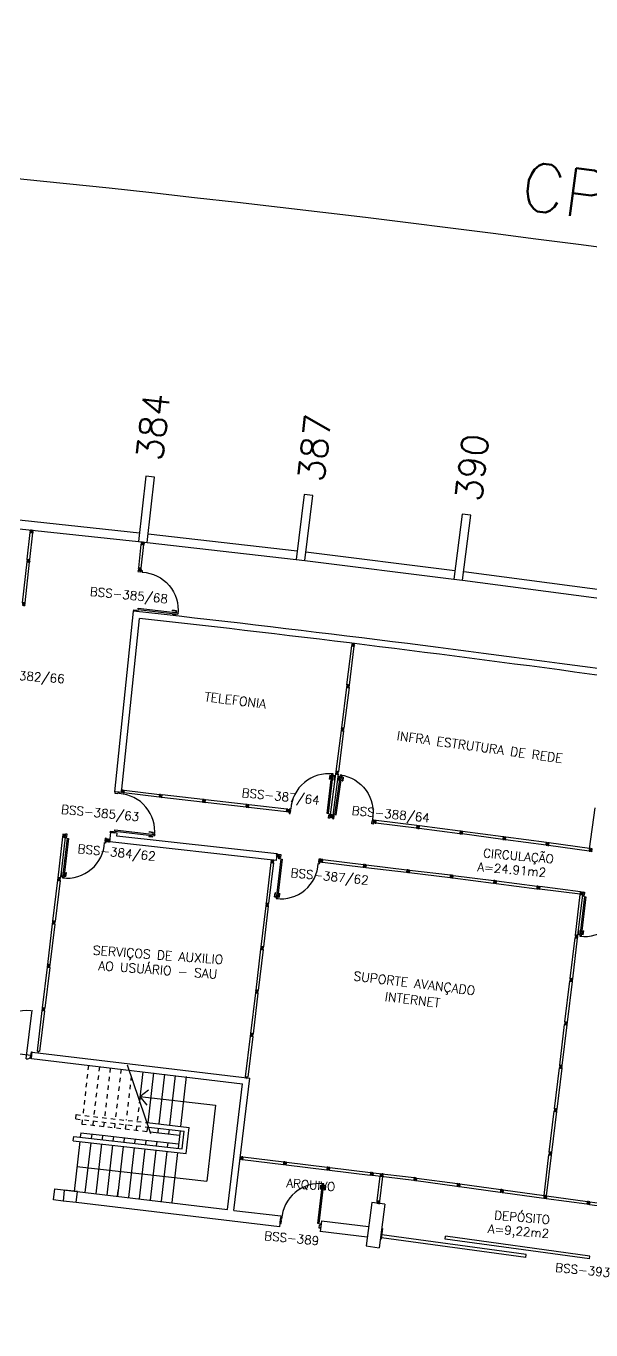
# Model space of a CAD drawing. Extents: x -152 to 150, y 325 to 437.
# Drawn here: x 44.93 to 57.85, y 406.67 to 436.53 of the extents above; entities that cross this region are included whole.
import ezdxf
from ezdxf.enums import TextEntityAlignment as Align

# ---------------------------------------------------------------- set-up
doc = ezdxf.new("R2010")
doc.units = 0
doc.header["$LTSCALE"] = 0.01
doc.header["$MEASUREMENT"] = 0
doc.header["$PDMODE"] = 98
doc.linetypes.add('HIDDEN', pattern=[0.375, 0.25, -0.125])
doc.layers.get('0').update_dxf_attribs({"linetype": 'CONTINUOUS'})
doc.layers.get('DEFPOINTS').update_dxf_attribs({"linetype": 'CONTINUOUS'})
for name, color, linetype in [('ALV', 2, 'CONTINUOUS'), ('AREA', 2, 'CONTINUOUS'), ('DIV', 2, 'CONTINUOUS'), ('ESC', 1, 'CONTINUOUS'), ('ESTR', 3, 'CONTINUOUS'), ('JANELA', 1, 'CONTINUOUS'), ('NOPILAR1', 2, 'CONTINUOUS'), ('PISO', 1, 'CONTINUOUS'), ('PORTA', 2, 'CONTINUOUS'), ('TEXTO', 2, 'CONTINUOUS'), ('TEXTO-CENTRO-CUSTO', 2, 'CONTINUOUS'), ('TEXTO-ENDEREÇO', 2, 'CONTINUOUS'), ('USO', 2, 'CONTINUOUS')]:
    doc.layers.add(name, color=color, linetype=linetype)
doc.styles.add('1', font='romans.shx')
doc.styles.add('LEGENDA', font='romans.shx', dxfattribs={"height": 0.2})
doc.styles.add('NOPILAR', font='simplex.shx', dxfattribs={"height": 0.6})
doc.styles.add('UNB-100', font='simplex.shx', dxfattribs={"height": 3})
doc.styles.add('UNB-100-1', font='simplex.shx', dxfattribs={"height": 0.2})
doc.dimstyles.new('1-600', dxfattribs={"dimtxt": 1.1, "dimasz": 2.5, "dimexe": 2, "dimexo": 4, "dimgap": 0.2, "dimtad": 1, "dimdec": 0, "dimzin": 4, "dimdsep": 46, "dimlunit": 6, "dimtxsty": '1', "dimblk1": 'NONE', "dimblk2": 'NONE', "dimsah": 1, "dimcen": 0, "dimclrd": 2, "dimclre": 2, "dimclrt": 2, "dimadec": 0, "dimazin": 0, "dimtfac": 1, "dimtdec": 0, "dimtmove": 2, "dimatfit": 3, "dimldrblk": 'NONE', "dimfxl": 1, "dimtolj": 1, "dimtzin": 0, "dimarcsym": 0})

# ---------------------------------------------------------------- blocks, each defined once
blk = doc.blocks.new('PILAR-SSC')
blk.add_lwpolyline([(0, 0), (0, -1.5), (0.2, -1.5), (0.2, 0)], close=True)
blk = doc.blocks.new('DIVMT-SSC')
for p, q in [((0, 0.005), (0, -0.005)), ((0, -0.005), (0, 0.005)), ((-0.03, -0.03), (-0.03, -0.97)), ((0.006, -0.03), (-0.006, -0.03)), ((-0.005, 0), (0.005, 0)), ((0.005, 0), (-0.005, 0)), ((0.006, -0.02), (0.006, -0.03)), ((0.03, -0.03), (0.03, -0.97)), ((0.03, -0.97), (-0.03, -0.97)), ((-0.006, -0.98), (-0.006, -0.97)), ((-0.006, -0.98), (0.006, -0.98)), ((0.006, -1.001), (-0.006, -1.001)), ((0.005, -0.97), (-0.005, -0.97)), ((0, -0.994), (0, -1.007)), ((0, -1.02), (0, -1.021)), ((0.006, -0.98), (0.006, -0.97))]:
    blk.add_line(p, q)
blk.add_lwpolyline([(0.006, -0.02), (-0.006, -0.02), (0.006, -0.02), (0.006, -0.03), (0.03, -0.03), (0.03, -0.008), (0.02, -0.008), (0.02, 0.008), (0.03, 0.008), (0.03, 0.03), (0.006, 0.03), (0.006, 0.02), (-0.006, 0.02), (-0.006, 0.03), (-0.03, 0.03), (-0.03, 0.008), (-0.02, 0.008), (-0.02, -0.008), (-0.03, -0.008), (-0.03, -0.03), (-0.006, -0.03), (-0.006, -0.02), (-0.006, -0.03)])
blk = doc.blocks.new('A$C73356FFD')
at = {"layer": 'DIV'}
for p, q in [((0.025, 0.03), (0.035, 0.03)), ((0.035, 0.03), (0.025, 0.03)), ((0.03, 0.025), (0.03, 0.035)), ((0.03, 0.035), (0.03, 0.025))]:
    blk.add_line(p, q, dxfattribs=at)
blk.add_lwpolyline([(0.009, 0.036), (0, 0.036), (0, 0.06), (0.022, 0.06), (0.022, 0.05), (0.038, 0.05), (0.038, 0.06), (0.06, 0.06), (0.06, 0.036), (0.05, 0.036), (0.05, 0.024), (0.06, 0.024), (0.06, 0), (0.038, 0), (0.038, 0.01), (0.022, 0.01), (0.022, 0), (0, 0), (0, 0.024), (0.009, 0.024)], close=True, dxfattribs=at)
blk = doc.blocks.new('MTT-SSC')
for p, q in [((-0.006, 0.03), (-0.03, 0.03)), ((-0.03, 0.008), (-0.03, 0.03)), ((-0.03, 0.008), (-0.02, 0.008)), ((-0.02, -0.008), (-0.02, 0.008)), ((-0.006, 0.0205), (-0.006, 0.03)), ((0.006, 0.0205), (-0.006, 0.0205)), ((0.0051, 0), (-0.0051, 0)), ((-0.0051, 0), (0.0051, 0)), ((0, -0.0051), (0, 0.0051)), ((0, 0.0051), (0, -0.0051)), ((0.006, 0.0205), (0.006, 0.03)), ((0.006, 0.03), (0.03, 0.03)), ((0.02, -0.008), (0.02, 0.008)), ((0.03, 0.008), (0.02, 0.008)), ((0.03, 0.008), (0.03, 0.03)), ((-0.03, -0.008), (-0.02, -0.008)), ((-0.03, -0.008), (-0.03, -0.03)), ((-0.03, -0.03), (-0.006, -0.03)), ((-0.03, -0.03), (-0.009, -0.03)), ((-0.009, -0.03), (-0.027, -0.03)), ((-0.006, -0.0205), (-0.006, -0.03)), ((-0.006, -0.0205), (-0.006, -0.03)), ((0.006, -0.0205), (-0.006, -0.0205)), ((-0.006, -0.0205), (0.006, -0.0205)), ((0.006, -0.0205), (0.006, -0.03)), ((0.006, -0.0205), (0.006, -0.03)), ((0.03, -0.03), (0.006, -0.03)), ((0.03, -0.008), (0.02, -0.008)), ((0.03, -0.008), (0.03, -0.03))]:
    blk.add_line(p, q)
blk = doc.blocks.new('PDV2E-SSC')
at = {"layer": 'DIV'}
for p, q in [((0.034, 0.925), (0.034, 0.835)), ((0.034, 0.925), (0.074, 0.925)), ((0.044, 0.915), (0.044, 0.835)), ((0.044, 0.915), (0.074, 0.915)), ((0.076, 0.05), (0.076, 0.965)), ((0.106, 0.965), (0.076, 0.965)), ((0.106, 0.05), (0.106, 0.965)), ((0.148, 0.925), (0.108, 0.925)), ((0.138, 0.915), (0.108, 0.915)), ((0.138, 0.915), (0.138, 0.835)), ((0.148, 0.925), (0.148, 0.835)), ((0.044, 0.835), (0.034, 0.835)), ((0.138, 0.835), (0.148, 0.835)), ((0.031, 0.05), (0.031, -0.05)), ((0.051, 0.05), (0.031, 0.05)), ((0.051, 0.02), (0.051, 0.05)), ((0.051, 0.02), (0.061, 0.02)), ((0.061, -0.05), (0.061, 0.02)), ((0.076, 0.05), (0.106, 0.05)), ((0.95, 0.02), (0.94, 0.02)), ((0.94, -0.05), (0.94, 0.02)), ((0.95, 0.02), (0.95, 0.05)), ((0.95, 0.05), (0.97, 0.05)), ((0.97, 0.05), (0.97, 0.035)), ((0.97, 0.035), (0.97, -0.035)), ((0.031, -0.05), (0.061, -0.05)), ((0.97, -0.05), (0.94, -0.05)), ((0.97, -0.035), (0.97, -0.05))]:
    blk.add_line(p, q, dxfattribs=at)
at = {"layer": 'DIV', "color": 1}
blk.add_arc((0.076, 0.1), 0.865, 356.6786, 90, dxfattribs=at)
blk = doc.blocks.new('PDV2D-SSC')
for p, q in [((-0.148, 0.925), (-0.108, 0.925)), ((-0.148, 0.925), (-0.148, 0.835)), ((-0.138, 0.915), (-0.108, 0.915)), ((-0.138, 0.915), (-0.138, 0.835)), ((-0.106, 0.965), (-0.076, 0.965)), ((-0.106, 0.05), (-0.106, 0.965)), ((-0.076, 0.05), (-0.076, 0.965)), ((-0.034, 0.925), (-0.074, 0.925)), ((-0.044, 0.915), (-0.074, 0.915)), ((-0.044, 0.915), (-0.044, 0.835)), ((-0.034, 0.925), (-0.034, 0.835)), ((-0.138, 0.835), (-0.148, 0.835)), ((-0.044, 0.835), (-0.034, 0.835)), ((-0.95, 0.05), (-0.97, 0.05)), ((-0.97, 0.05), (-0.97, 0.035)), ((-0.97, 0.035), (-0.97, -0.035)), ((-0.95, 0.02), (-0.95, 0.05)), ((-0.95, 0.02), (-0.94, 0.02)), ((-0.94, -0.05), (-0.94, 0.02)), ((-0.076, 0.05), (-0.106, 0.05)), ((-0.051, 0.02), (-0.061, 0.02)), ((-0.061, -0.05), (-0.061, 0.02)), ((-0.051, 0.05), (-0.031, 0.05)), ((-0.051, 0.02), (-0.051, 0.05)), ((-0.031, 0.05), (-0.031, -0.05)), ((-0.97, -0.035), (-0.97, -0.05)), ((-0.97, -0.05), (-0.94, -0.05)), ((-0.031, -0.05), (-0.061, -0.05))]:
    blk.add_line(p, q)
at = {"color": 1}
blk.add_arc((-0.076, 0.1), 0.865, 90, 183.3214, dxfattribs=at)
blk = doc.blocks.new('A$C19D559F5')
at = {"linetype": 'Continuous'}
blk.add_blockref('A$C73356FFD', (0, 0), dxfattribs=at)
blk = doc.blocks.new('MTT')
for p, q in [((-0.008, 0.03), (-0.03, 0.03)), ((-0.03, 0.03), (-0.03, 0.006)), ((-0.0185, 0.006), (-0.03, 0.006)), ((-0.0185, -0.006), (-0.0185, 0.006)), ((-0.008, 0.03), (-0.008, 0.02)), ((-0.008, 0.02), (0.008, 0.02)), ((-0.0051, 0), (0.0051, 0)), ((0, -0.0051), (0, 0.0051)), ((0.008, 0.03), (0.03, 0.03)), ((0.008, 0.03), (0.008, 0.02)), ((0.0205, -0.006), (0.0205, 0.006)), ((0.0205, 0.006), (0.03, 0.006)), ((0.03, 0.006), (0.03, 0.03)), ((-0.03, -0.03), (-0.03, -0.006)), ((-0.0185, -0.006), (-0.03, -0.006)), ((-0.008, -0.03), (-0.03, -0.03)), ((-0.008, -0.02), (0.008, -0.02)), ((-0.008, -0.03), (-0.008, -0.02)), ((0.008, -0.03), (0.008, -0.02)), ((0.008, -0.03), (0.03, -0.03)), ((0.0205, -0.006), (0.03, -0.006)), ((0.03, -0.006), (0.03, -0.03))]:
    blk.add_line(p, q)
blk = doc.blocks.new('*D83')
at = {"layer": 'DEFPOINTS', "color": 0, "transparency": 16777216}
for p in [(47.158, 432.777), (25.872, 428.073), (25.783, 426.576), (87.274, 419.938), (86.97, 418.469)]:
    blk.add_point(p, dxfattribs=at)
at = {"layer": 'TEXTO-CENTRO-CUSTO', "color": 2, "lineweight": -2, "transparency": 16777216}
for p, q in [((26.11, 432.066), (26.377, 436.527)), ((88.086, 423.855), (88.99, 428.216))]:
    blk.add_line(p, q, dxfattribs=at)
blk.add_arc((0.361, 0.52), 434.783, 78.29268, 86.58537, dxfattribs=at)
at = {"layer": 'TEXTO-CENTRO-CUSTO', "color": 2, "transparency": 16777216, "insert": (57.75, 432.689), "char_height": 1.1, "attachment_point": 5, "rotation": 352.4357, "style": '1'}
blk.add_mtext('\\A1;CPD', dxfattribs=at)
blk = doc.blocks.new('_NONE')
at = {"color": 0, "linetype": 'ByBlock'}
blk.add_circle((0, 0), 0.25, dxfattribs=at)
blk = doc.blocks.new('porta 2')
at = {"layer": 'JANELA', "color": 3}
for p, q in [((42.976, 413.089), (43.09, 414.198)), ((44.936, 412.878), (45.071, 413.996))]:
    blk.add_line(p, q, dxfattribs=at)
at = {"layer": 'PISO'}
blk.add_line((42.868, 413.225), (45.044, 412.964), dxfattribs=at)
for centre, radius, start, end in [((43.015, 413.208), 0.975, 353.1443, 84.1467), ((44.954, 413.009), 0.975, 85.0088, 175.1492), ((42.988, 413.211), 0.121, 173.1443, 264.1467), ((44.948, 412.975), 0.0985, 263.1296, 354.1467)]:
    blk.add_arc(centre, radius, start, end, dxfattribs=at)
blk = doc.blocks.new('seta')
at = {"layer": 'ESC'}
for p, q in [((47.537, 412.015), (47.732, 412.17)), ((47.537, 412.015), (49.268, 411.818)), ((47.537, 412.015), (47.692, 411.819)), ((49.268, 411.818), (49.07, 410.077)), ((46.097, 410.415), (49.07, 410.077))]:
    blk.add_line(p, q, dxfattribs=at)

msp = doc.modelspace()

# ---------------------------------------------------------------- linework, layer by layer
msp.add_line((49.978, 418.673), (49.977, 418.673))
at = {"layer": 'ALV'}
for p, q in [((44.11, 425.291), (47.524, 424.926)), ((44.089, 425.092), (47.503, 424.728)), ((47.725, 424.904), (51.136, 424.51)), ((47.702, 424.705), (51.113, 424.312)), ((51.312, 424.288), (54.719, 423.865)), ((51.336, 424.486), (54.744, 424.064)), ((54.944, 424.038), (58.348, 423.586)), ((54.918, 423.84), (58.322, 423.388)), ((46.963, 418.995), (47.391, 423.131)), ((47.112, 418.979), (47.525, 422.965)), ((47.112, 418.979), (46.963, 418.995)), ((46.845, 417.846), (46.868, 418.06)), ((47.015, 418.045), (46.868, 418.06)), ((47.008, 417.978), (47.015, 418.045)), ((50.668, 417.571), (47.008, 417.978)), ((50.651, 417.422), (46.845, 417.846)), ((50.668, 417.571), (50.651, 417.422)), ((45.055, 412.887), (45.073, 413.036)), ((45.056, 412.887), (45.073, 413.036)), ((45.073, 413.034), (50.05, 412.437)), ((45.055, 412.887), (45.056, 412.887)), ((45.056, 412.887), (49.883, 412.306)), ((49.537, 409.428), (49.883, 412.306)), ((49.686, 409.41), (50.05, 412.437)), ((45.559, 409.648), (45.587, 409.903)), ((45.779, 409.623), (45.559, 409.648)), ((45.587, 409.903), (49.537, 409.428)), ((50.728, 409.033), (46.079, 409.59)), ((49.686, 409.41), (50.758, 409.281)), ((50.758, 409.281), (50.728, 409.033)), ((51.691, 409.169), (51.659, 408.918)), ((51.691, 409.169), (52.77, 409.039)), ((52.737, 408.793), (51.659, 408.922))]:
    msp.add_line(p, q, dxfattribs=at)
for centre, radius, start, end in [((-1.587, -15.666), 441.522, 82.17441, 83.63107), ((0.295, -0.655), 426.245, 82.15036, 83.63835)]:
    msp.add_arc(centre, radius, start, end, dxfattribs=at)
at = {"layer": 'DIV'}
for p, q in [((44.959, 424.318), (45.025, 424.932)), ((45.019, 424.312), (45.084, 424.926)), ((45.025, 424.932), (45.084, 424.926)), ((47.509, 424.125), (47.568, 424.659)), ((47.568, 424.659), (47.628, 424.653)), ((47.568, 424.118), (47.628, 424.653)), ((47.593, 424.666), (47.592, 424.657)), ((47.605, 424.665), (47.593, 424.666)), ((47.593, 424.657), (47.603, 424.655)), ((47.595, 424.688), (47.608, 424.687)), ((47.601, 424.68), (47.602, 424.694)), ((47.604, 424.706), (47.604, 424.707)), ((47.605, 424.665), (47.604, 424.655)), ((44.955, 424.28), (44.953, 424.258)), ((44.977, 424.256), (44.953, 424.258)), ((44.955, 424.28), (44.965, 424.279)), ((44.957, 424.296), (44.959, 424.318)), ((44.957, 424.296), (44.967, 424.295)), ((44.959, 424.318), (45.019, 424.312)), ((44.959, 424.318), (44.983, 424.316)), ((44.967, 424.295), (44.965, 424.279)), ((44.978, 424.265), (44.977, 424.256)), ((44.978, 424.265), (44.99, 424.264)), ((44.982, 424.306), (44.983, 424.316)), ((44.982, 424.306), (44.983, 424.316)), ((44.994, 424.305), (44.982, 424.306)), ((44.982, 424.306), (44.994, 424.305)), ((44.99, 424.264), (44.989, 424.255)), ((44.989, 424.255), (45.013, 424.252)), ((44.994, 424.305), (44.995, 424.314)), ((44.994, 424.305), (44.995, 424.314)), ((45.019, 424.312), (44.995, 424.314)), ((45.019, 424.312), (44.998, 424.314)), ((44.998, 424.314), (45.016, 424.312)), ((45.007, 424.291), (45.005, 424.275)), ((45.015, 424.274), (45.005, 424.275)), ((45.017, 424.29), (45.007, 424.291)), ((45.015, 424.274), (45.013, 424.252)), ((45.017, 424.29), (45.019, 424.312)), ((47.505, 424.088), (47.502, 424.066)), ((47.526, 424.063), (47.502, 424.066)), ((47.505, 424.088), (47.515, 424.087)), ((47.506, 424.104), (47.509, 424.126)), ((47.506, 424.104), (47.516, 424.103)), ((47.509, 424.126), (47.568, 424.119)), ((47.516, 424.103), (47.515, 424.087)), ((47.527, 424.073), (47.526, 424.063)), ((47.527, 424.073), (47.539, 424.072)), ((47.53, 424.093), (47.54, 424.092)), ((47.54, 424.092), (47.53, 424.093)), ((47.532, 424.114), (47.533, 424.123)), ((47.532, 424.114), (47.533, 424.123)), ((47.532, 424.114), (47.544, 424.112)), ((47.544, 424.112), (47.532, 424.114)), ((47.536, 424.098), (47.535, 424.088)), ((47.535, 424.088), (47.536, 424.098)), ((47.539, 424.072), (47.538, 424.062)), ((47.538, 424.062), (47.562, 424.059)), ((47.544, 424.112), (47.545, 424.122)), ((47.544, 424.112), (47.545, 424.122)), ((47.556, 424.098), (47.554, 424.082)), ((47.564, 424.081), (47.554, 424.082)), ((47.566, 424.097), (47.556, 424.098)), ((47.564, 424.081), (47.562, 424.059)), ((47.566, 424.097), (47.568, 424.119)), ((52.272, 421.446), (52.382, 422.333)), ((52.332, 421.439), (52.441, 422.326)), ((47.976, 418.873), (47.172, 418.972)), ((47.178, 419.032), (47.983, 418.933)), ((49.03, 418.752), (49.037, 418.811)), ((50.004, 418.67), (49.99, 418.671)), ((49.996, 418.664), (49.998, 418.677)), ((50.019, 418.674), (50.017, 418.662)), ((50.017, 418.662), (50.027, 418.661)), ((50.019, 418.674), (50.028, 418.673)), ((50.024, 418.637), (50.031, 418.697)), ((50.891, 418.537), (50.024, 418.637)), ((50.027, 418.662), (50.028, 418.672)), ((50.898, 418.597), (50.031, 418.697)), ((50.891, 418.537), (50.898, 418.597)), ((50.894, 418.562), (50.895, 418.572)), ((50.898, 418.597), (50.895, 418.573)), ((50.905, 418.572), (50.895, 418.573)), ((50.905, 418.572), (50.895, 418.573)), ((50.898, 418.597), (50.896, 418.576)), ((50.896, 418.576), (50.898, 418.594)), ((50.92, 418.594), (50.898, 418.597)), ((50.905, 418.572), (50.903, 418.56)), ((50.903, 418.56), (50.905, 418.572)), ((50.92, 418.594), (50.919, 418.584)), ((50.919, 418.584), (50.935, 418.582)), ((50.936, 418.592), (50.935, 418.582)), ((50.936, 418.592), (50.958, 418.59)), ((50.951, 418.53), (50.958, 418.59)), ((50.955, 418.566), (50.958, 418.59)), ((57.824, 417.686), (57.949, 418.628)), ((50.891, 418.537), (50.894, 418.561)), ((50.913, 418.534), (50.891, 418.537)), ((50.903, 418.56), (50.894, 418.561)), ((50.903, 418.56), (50.894, 418.561)), ((50.913, 418.534), (50.914, 418.544)), ((50.914, 418.544), (50.93, 418.543)), ((50.929, 418.563), (50.919, 418.564)), ((50.919, 418.564), (50.929, 418.563)), ((50.925, 418.568), (50.924, 418.558)), ((50.924, 418.558), (50.925, 418.568)), ((50.929, 418.533), (50.93, 418.543)), ((50.929, 418.533), (50.951, 418.53)), ((50.944, 418.555), (50.945, 418.567)), ((50.944, 418.555), (50.953, 418.554)), ((50.945, 418.567), (50.955, 418.566)), ((50.953, 418.554), (50.951, 418.53)), ((46.785, 417.853), (46.763, 417.855)), ((46.792, 417.912), (46.77, 417.915)), ((52.967, 409.63), (53.035, 410.192)), ((53.026, 409.623), (53.094, 410.184)), ((53.035, 410.192), (53.094, 410.184)), ((52.967, 409.63), (53.026, 409.623))]:
    msp.add_line(p, q, dxfattribs=at)
at = {"layer": 'ESC', "linetype": 'HIDDEN'}
for p, q in [((46.359, 412.726), (46.23, 411.586)), ((46.608, 412.697), (46.478, 411.557)), ((46.856, 412.669), (46.727, 411.529)), ((47.104, 412.641), (46.975, 411.501)), ((47.338, 412.483), (47.223, 411.473)), ((47.531, 411.966), (47.472, 411.444)), ((46.067, 411.503), (47.725, 411.315)), ((46.078, 411.603), (47.694, 411.419)), ((46.184, 411.185), (46.173, 411.086)), ((46.207, 411.387), (47.747, 411.212)), ((46.964, 411.402), (46.952, 411.302)), ((47.212, 411.373), (47.201, 411.274)), ((48.206, 411.261), (48.194, 411.161))]:
    msp.add_line(p, q, dxfattribs=at)
at = {"layer": 'ESC'}
for p, q in [((47.787, 411.162), (47.251, 412.738)), ((47.601, 412.585), (47.527, 411.928)), ((47.85, 412.556), (47.72, 411.416)), ((48.098, 412.528), (47.969, 411.388)), ((48.346, 412.5), (48.217, 411.36)), ((48.595, 412.472), (48.465, 411.332)), ((46.067, 411.503), (46.078, 411.603)), ((46.219, 411.486), (46.207, 411.387)), ((46.467, 411.458), (46.456, 411.359)), ((46.715, 411.43), (46.704, 411.33)), ((47.7, 411.419), (48.662, 411.309)), ((46.184, 411.185), (46.674, 411.129)), ((46.433, 411.157), (46.421, 411.058)), ((46.681, 411.128), (46.67, 411.029)), ((46.674, 411.129), (47.455, 411.041)), ((47.461, 411.345), (47.449, 411.246)), ((47.709, 411.317), (47.698, 411.218)), ((47.735, 411.314), (48.551, 411.221)), ((47.771, 411.209), (48.443, 411.133)), ((47.957, 411.289), (47.946, 411.189)), ((48.454, 411.232), (48.409, 410.832)), ((48.506, 410.821), (48.551, 411.221)), ((48.594, 410.71), (48.662, 411.309)), ((46.01, 411.004), (46.022, 411.103)), ((46.01, 411.004), (48.594, 410.71)), ((46.022, 411.103), (48.506, 410.821)), ((46.162, 410.986), (46.032, 409.844)), ((46.41, 410.958), (46.28, 409.815)), ((46.659, 410.93), (46.529, 409.787)), ((46.907, 410.902), (46.777, 409.759)), ((46.93, 411.1), (46.918, 411.001)), ((47.155, 410.874), (47.026, 409.731)), ((47.178, 411.072), (47.167, 410.973)), ((47.404, 410.845), (47.274, 409.702)), ((47.39, 411.048), (47.665, 411.017)), ((47.426, 411.044), (47.415, 410.945)), ((47.652, 410.817), (47.522, 409.674)), ((47.675, 411.016), (47.663, 410.917)), ((47.665, 411.017), (48.42, 410.931)), ((47.923, 410.987), (47.912, 410.888)), ((48.172, 410.959), (48.16, 410.86)), ((47.901, 410.789), (47.771, 409.646)), ((48.149, 410.761), (48.019, 409.618)), ((48.397, 410.733), (48.268, 409.59)), ((47.026, 409.733), (47.041, 409.863))]:
    msp.add_line(p, q, dxfattribs=at)
at = {"layer": 'ESTR'}
for p, q in [((45.807, 409.872), (45.779, 409.623)), ((46.077, 409.59), (45.779, 409.623)), ((46.105, 409.839), (45.807, 409.872)), ((46.077, 409.59), (46.105, 409.839)), ((52.84, 409.586), (52.713, 408.594)), ((53.138, 409.548), (52.84, 409.586)), ((53.138, 409.548), (53.01, 408.551)), ((52.713, 408.594), (53.009, 408.551))]:
    msp.add_line(p, q, dxfattribs=at)
msp.add_lwpolyline([(47.671, 426.218), (47.505, 424.727), (47.704, 424.705), (47.87, 426.196)], close=True, dxfattribs=at)
at = {"layer": 'JANELA', "color": 3}
for p, q in [((45.035, 412.889), (45.053, 413.038)), ((45.053, 413.038), (45.073, 413.036)), ((45.055, 412.887), (45.035, 412.889)), ((53.055, 408.747), (53.035, 408.75)), ((53.087, 408.995), (53.055, 408.747)), ((53.061, 408.784), (53.071, 408.852)), ((56.365, 408.331), (53.061, 408.784)), ((53.067, 408.998), (53.087, 408.995)), ((56.375, 408.399), (53.071, 408.852)), ((54.519, 408.748), (54.528, 408.816)), ((57.822, 408.296), (54.519, 408.748)), ((57.832, 408.363), (54.528, 408.816)), ((56.365, 408.331), (56.375, 408.399)), ((57.822, 408.296), (57.832, 408.363))]:
    msp.add_line(p, q, dxfattribs=at)

# ---------------------------------------------------------------- block references
msp.add_blockref('porta 2', (0, 0))
at = {"layer": 'DIV'}
for name, p, rotation in [('A$C73356FFD', (45.025, 424.932), 353.9030881991073), ('A$C19D559F5', (47.628, 424.653), 83.65853658531289), ('DIVMT-SSC', (44.88, 423.291), 173.9030881990441), ('MTT-SSC', (52.415, 422.359), 172.9646692032428), ('DIVMT-SSC', (52.298, 421.413), 352.6949772834612), ('DIVMT-SSC', (52.171, 420.42), 352.6949772834612), ('PDV2D-SSC', (51.917, 418.435), 353.1707317073125), ('DIVMT-SSC', (52.044, 419.428), 352.6949772834612), ('MTT', (47.145, 419.006), 173.658536585365), ('MTT', (48.01, 418.9), 173.658536585365), ('DIVMT-SSC', (49.003, 418.785), 263.4152881990453), ('DIVMT-SSC', (49.997, 418.67), 263.4152881990453), ('MTT-SSC', (51.917, 418.435), 172.9646692032428), ('MTT-SSC', (52.907, 418.309), 172.9646692032428), ('DIVMT-SSC', (53.899, 418.185), 262.8767942115838), ('DIVMT-SSC', (45.802, 417.987), 353.194977283462), ('DIVMT-SSC', (54.889, 418.061), 262.8767942115838), ('DIVMT-SSC', (55.876, 417.93), 262.4396881990299), ('DIVMT-SSC', (56.863, 417.798), 262.4396881990299), ('DIVMT-SSC', (57.851, 417.662), 262.130200023115), ('DIVMT-SSC', (50.567, 417.401), 353.194977283462), ('PDV2D-SSC', (50.691, 417.515), 173.2813164587035), ('DIVMT-SSC', (51.687, 417.417), 83.07792439273064), ('DIVMT-SSC', (52.68, 417.297), 83.07792439272738), ('DIVMT-SSC', (53.674, 417.176), 83.07792439272411), ('DIVMT-SSC', (54.667, 417.055), 82.79045931241598), ('DIVMT-SSC', (45.683, 416.994), 353.194977283462), ('DIVMT-SSC', (55.66, 416.93), 82.50188086521347), ('DIVMT-SSC', (57.525, 415.678), 173.1521420568656), ('PDV2D-SSC', (57.642, 416.654), 173.163656078425), ('DIVMT-SSC', (50.448, 416.407), 353.194977283462), ('DIVMT-SSC', (45.564, 416), 353.194977283462), ('DIVMT-SSC', (57.405, 414.685), 173.1521420568656), ('DIVMT-SSC', (50.33, 415.414), 353.194977283462), ('DIVMT-SSC', (45.446, 415.007), 353.194977283462), ('DIVMT-SSC', (57.286, 413.691), 173.1521420568656), ('DIVMT-SSC', (50.211, 414.42), 353.194977283462), ('DIVMT-SSC', (45.327, 414.013), 353.194977283462), ('DIVMT-SSC', (57.167, 412.698), 173.1521420568656), ('DIVMT-SSC', (50.093, 413.427), 353.194977283462), ('DIVMT-SSC', (57.048, 411.704), 173.1521420568656), ('DIVMT-SSC', (56.928, 410.711), 173.1521420568656), ('DIVMT-SSC', (49.861, 410.608), 83.07792439272738), ('DIVMT-SSC', (50.854, 410.487), 83.07792439273064), ('DIVMT-SSC', (56.809, 409.717), 173.1521420568656), ('DIVMT-SSC', (51.847, 410.366), 83.07792439272738), ('DIVMT-SSC', (52.841, 410.246), 83.07792439272411), ('MTT-SSC', (53.068, 410.218), 172.6829268292762), ('PDV2D-SSC', (51.706, 409.048), 353.1707317073125), ('DIVMT-SSC', (53.834, 410.125), 82.19045931241479), ('DIVMT-SSC', (54.825, 409.989), 82.19045931242461), ('MTT-SSC', (52.993, 409.596), 172.6829268292762), ('DIVMT-SSC', (55.817, 409.853), 82.19045931243116), ('DIVMT-SSC', (56.808, 409.717), 82.19045931242461), ('DIVMT-SSC', (57.799, 409.581), 82.19045931241804)]:
    msp.add_blockref(name, p, dxfattribs=dict(at, rotation=rotation))
at = {"layer": 'DIV', "xscale": -1}
for name, p, rotation in [('PDV2E-SSC', (47.437, 423.095), 263.6250282371227), ('PDV2D-SSC', (51.917, 418.435), 352.2192228595707), ('MTT-SSC', (46.818, 417.879), 353.0805948307114), ('MTT-SSC', (50.693, 417.534), 353.0805948307114), ('MTT-SSC', (56.652, 416.799), 353.0805948307114), ('DIVMT-SSC', (57.644, 416.672), 262.6626597005763)]:
    msp.add_blockref(name, p, dxfattribs=dict(at, rotation=rotation))
at = {"layer": 'DIV'}
msp.add_blockref('seta', (0, 0), dxfattribs=at)
at = {"layer": 'ESTR'}
for p, rotation in [((47.671, 426.218), 353.658536585366), ((51.293, 425.801), 353.1707317073166), ((54.912, 425.353), 352.6829268292687)]:
    msp.add_blockref('PILAR-SSC', p, dxfattribs=dict(at, rotation=rotation))
at = {"layer": 'PORTA'}
for p, rotation in [((46.904, 418.025), 263.3813981196446), ((45.801, 417.988), 173.4816937404028)]:
    msp.add_blockref('PDV2D-SSC', p, dxfattribs=dict(at, rotation=rotation))

# ---------------------------------------------------------------- texts
at = {"layer": 'AREA', "style": 'UNB-100'}
for s, rotation, p in [('A=24.91m2', 355.0621, (56.036, 417.112)), ('A=9,22m2', 355.261, (56.192, 408.835))]:
    msp.add_text(s, height=0.2, rotation=rotation, dxfattribs=at).set_placement(p, align=Align.CENTER)
at = {"layer": 'NOPILAR1', "style": 'NOPILAR'}
for s, p in [('384', (48.048, 426.551)), ('387', (51.743, 426.069)), ('390', (55.348, 425.62))]:
    msp.add_text(s, height=0.6, rotation=83.505, dxfattribs=at).set_placement(p)
at = {"layer": 'TEXTO', "style": 'UNB-100'}
for s, height, rotation, p in [('TELEFONIA', 0.2075, 352.963, (49.708, 420.986)), ('INFRA ESTRUTURA DE REDE', 0.20751, 352.0978, (55.298, 419.916)), ('CIRCULAÇÃO', 0.2, 355.0621, (56.19, 417.424)), ('SERVIÇOS DE AUXILIO', 0.20751, 355.8098, (47.944, 415.156)), (' AO USUÁRIO - SAU', 0.20751, 355.8098, (47.867, 414.818)), ('SUPORTE AVANÇADO', 0.20751, 353.0232, (53.804, 414.507)), ('INTERNET', 0.2075, 353.0232, (53.762, 414.13)), ('ARQUIVO', 0.2, 355.261, (51.438, 409.893)), ('DEPÓSITO', 0.2, 355.261, (56.272, 409.148))]:
    msp.add_text(s, height=height, rotation=rotation, dxfattribs=at).set_placement(p, align=Align.CENTER)
at = {"layer": 'TEXTO-ENDEREÇO', "style": 'UNB-100-1'}
for s, rotation, p in [('BSS-385/68', 354.332, (47.275, 423.397)), ('BSS-382/66', 355.6944, (44.912, 421.546)), ('BSS-387/64', 354.332, (50.748, 418.788)), ('BSS-385/63', 354.332, (46.618, 418.408)), ('BSS-388/64', 354.332, (53.267, 418.382)), ('BSS-384/62', 354.332, (46.995, 417.506)), ('BSS-387/62', 354.332, (51.868, 416.956)), ('BSS-389', 354.332, (51.001, 408.671)), ('BSS-393', 354.332, (57.659, 407.943))]:
    msp.add_text(s, height=0.2, rotation=rotation, dxfattribs=at).set_placement(p, align=Align.CENTER)
at = {"layer": 'USO', "style": 'LEGENDA'}
msp.add_text('DEPT. ESTATISTICA -MOD. 15', height=0.8, rotation=354.0249, dxfattribs=at).set_placement((42.305, 405.875), align=Align.CENTER)

# ---------------------------------------------------------------- dimensions: what is measured, and where the dimension line sits
at = {"layer": 'TEXTO-CENTRO-CUSTO'}
dim = msp.add_angular_dim_2l(base=(47.158, 432.777), line1=((87.274, 419.938), (86.97, 418.469)), line2=((25.872, 428.073), (25.783, 426.576)), text='CPD', dimstyle='1-600', override={"dimazin": 1}, dxfattribs=at)
dim.commit()
dim.dimension.update_dxf_attribs({"geometry": '*D83', "text_midpoint": (57.75, 432.689), "dimtype": 162})

doc.saveas('drawing.dxf')
